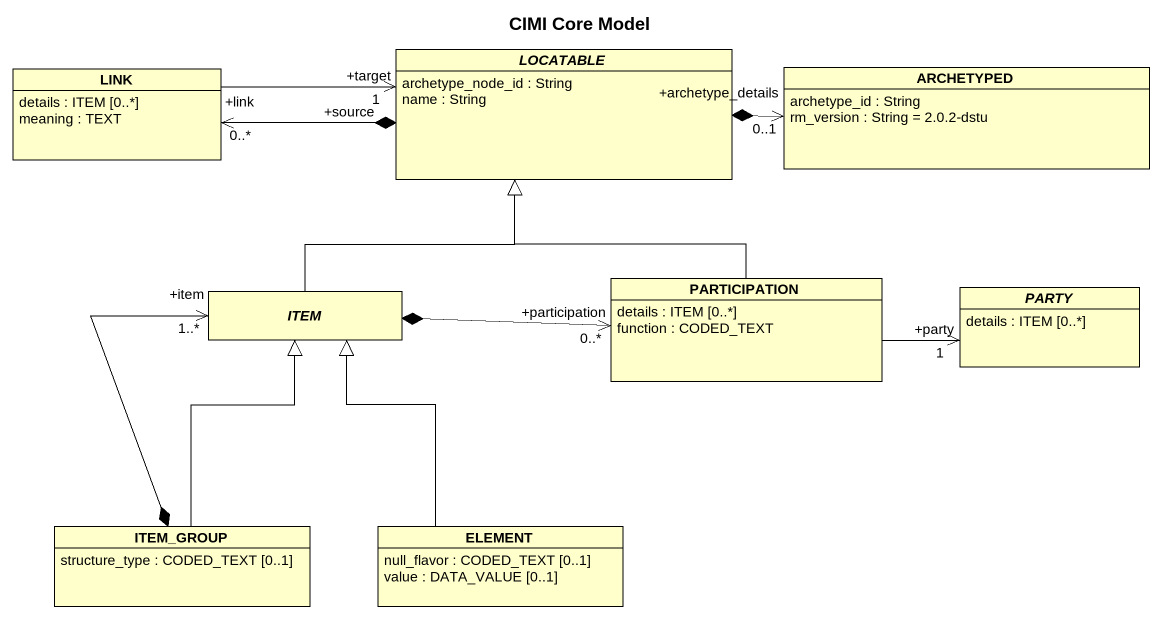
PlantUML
@startuml
title CIMI Core Model
hide circle
hide empty members
abstract class LOCATABLE {
  archetype_node_id : String
  name : String
}
class ARCHETYPED {
  archetype_id : String
  rm_version : String = 2.0.2-dstu
}
class LINK {
  details : ITEM [0..*]
  meaning : TEXT
}
abstract class ITEM
class PARTICIPATION {
  details : ITEM [0..*]
  function : CODED_TEXT
}
abstract class PARTY {
  details : ITEM [0..*]
}
class ITEM_GROUP {
  structure_type : CODED_TEXT [0..1]
}
class ELEMENT {
  null_flavor : CODED_TEXT [0..1]
  value : DATA_VALUE [0..1]
}
LOCATABLE *-right-> "+archetype_details\n0..1" ARCHETYPED
LOCATABLE "+source" *-left-> "+link\n0..*" LINK
LINK -right-> "+target\n1" LOCATABLE
ITEM -up-|> LOCATABLE
PARTICIPATION -up-|> LOCATABLE
PARTICIPATION "+participation\n0..*" <-left-* ITEM
PARTICIPATION -right-> "+party\n1" PARTY
ITEM_GROUP -up-|> ITEM
ITEM_GROUP *-up-> "+item\n1..*" ITEM
ELEMENT -up-|> ITEM
@enduml
